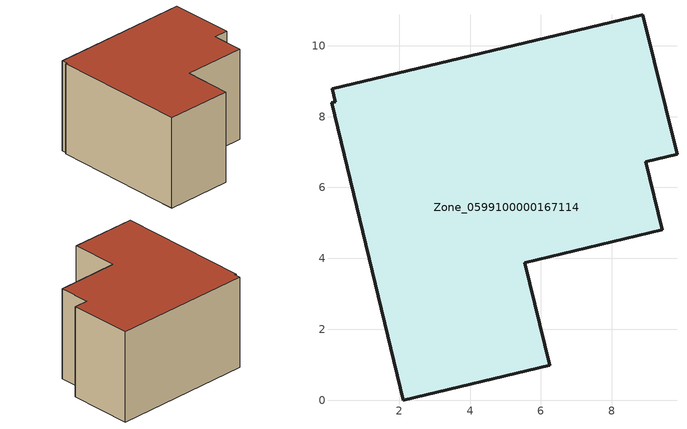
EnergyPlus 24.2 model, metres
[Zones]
Zone_0599100000167114
 floor ground (C_G): 0.11,8.79 8.88,10.87 9.84,6.94 8.96,6.73 9.42,4.8 5.55,3.87 6.25,0.98 2.11,0 0.09,8.39 0.19,8.41 z0
 wall outside (C_F): 8.88,10.87 0.11,8.79 0.19,8.41 0.09,8.39 2.11,0 6.25,0.98 5.55,3.87 9.42,4.8 8.96,6.73 9.84,6.94 8.88,10.87 z0:5.88
 roof outside (C_R): 9.84,6.94 8.88,10.87 0.11,8.79 0.19,8.41 0.09,8.39 2.11,0 6.25,0.98 5.55,3.87 9.42,4.8 8.96,6.73 z5.88
[BUILDING]
Pand.0599100000167114: North Axis=0; Terrain=City; Loads Convergence Tolerance Value=0.04; Temperature Convergence Tolerance Value=0.4; Solar Distribution=FullExterior; Maximum Number of Warmup Days=25; Minimum Number of Warmup Days=1
[Site:Location]
Rotterdam.The.Hague.AP_ZH_NLD Design_Conditions: Latitude=51.96; Longitude=4.45; Time Zone=1; Elevation=-4.5
[SITE:GROUNDTEMPERATURE:BUILDINGSURFACE]
18, 18, 18, 18, 18, 18, 18, 18, 18, 18, 18, 18
[MATERIAL] Thermal Absorptance=0.9; Solar Absorptance=0.7; Visible Absorptance=0.7
Name | Roughness | Thickness | Conductivity | Density | Specific Heat
G.TC.1965-1974 | MediumSmooth | 0.15 | 0.882353 | 540 | 1210
F.TC.1965-1974 | Rough | 0.3 | 0.697674 | 1920 | 840
R.TC.1965-1974 | MediumRough | 0.2 | 0.232558 | 1500 | 1000
[CONSTRUCTION]
C_G: G.TC.1965-1974
C_F: F.TC.1965-1974
C_R: R.TC.1965-1974
[ZONE]
Zone_0599100000167114: Type=1; Multiplier=1; Ceiling Height=Autocalculate; Volume=Autocalculate; Floor Area=autocalculate; Part of Total Floor Area=Yes
[ZONEINFILTRATION:DESIGNFLOWRATE]
Infil_Zone_0599100000167114: Zone or ZoneList or Space or SpaceList=Zone_0599100000167114; Schedule=AlwaysOn; Design Flow Rate Calculation Method=Flow/Area; Flow Rate per Floor Area=0.003; Constant Term Coefficient=1; Temperature Term Coefficient=0; Velocity Term Coefficient=0; Velocity Squared Term Coefficient=0
[HVACTEMPLATE:ZONE:IDEALLOADSAIRSYSTEM]
Zone_0599100000167114: Maximum Heating Supply Air Temperature=50; Minimum Cooling Supply Air Temperature=13; Maximum Heating Supply Air Humidity Ratio=0.0156; Minimum Cooling Supply Air Humidity Ratio=0.0077; Heating Limit=NoLimit; Cooling Limit=NoLimit; Dehumidification Control Type=ConstantSensibleHeatRatio; Cooling Sensible Heat Ratio=0.7; Dehumidification Setpoint=60; Humidification Control Type=None; Humidification Setpoint=30; Outdoor Air Method=None; Outdoor Air Flow Rate per Person=0.00944; Outdoor Air Flow Rate per Zone Floor Area=0; Outdoor Air Flow Rate per Zone=0; Demand Controlled Ventilation Type=None; Outdoor Air Economizer Type=NoEconomizer; Heat Recovery Type=None; Sensible Heat Recovery Effectiveness=0.7; Latent Heat Recovery Effectiveness=0.65
[ZONECONTROL:THERMOSTAT]
ThermostatControl_Zone_0599100000167114: Zone or ZoneList=Zone_0599100000167114; Control Type Schedule=DualSetpointControlType; Control 1=Thermostat_Zone_0599100000167114; Temperature Difference Between Cutout And Setpoint=0
[THERMOSTATSETPOINT:DUALSETPOINT]
Thermostat_Zone_0599100000167114: Heating Setpoint Temperature Schedule=HeatingSetpoint_Zone_0599100000167114; Cooling Setpoint Temperature Schedule=CoolingSetpoint_Zone_0599100000167114
[SCHEDULE:COMPACT]
HeatingSetpoint_Zone_0599100000167114: Through: 12/31, For: AllDays, Until: 24:00, 21
CoolingSetpoint_Zone_0599100000167114: Through: 12/31, For: AllDays, Until: 24:00, 24
DualSetpointControlType: Through: 12/31, For: AllDays, Until: 24:00, 4
AlwaysOn: Through: 12/31, For: AllDays, Until: 24:00, 1
